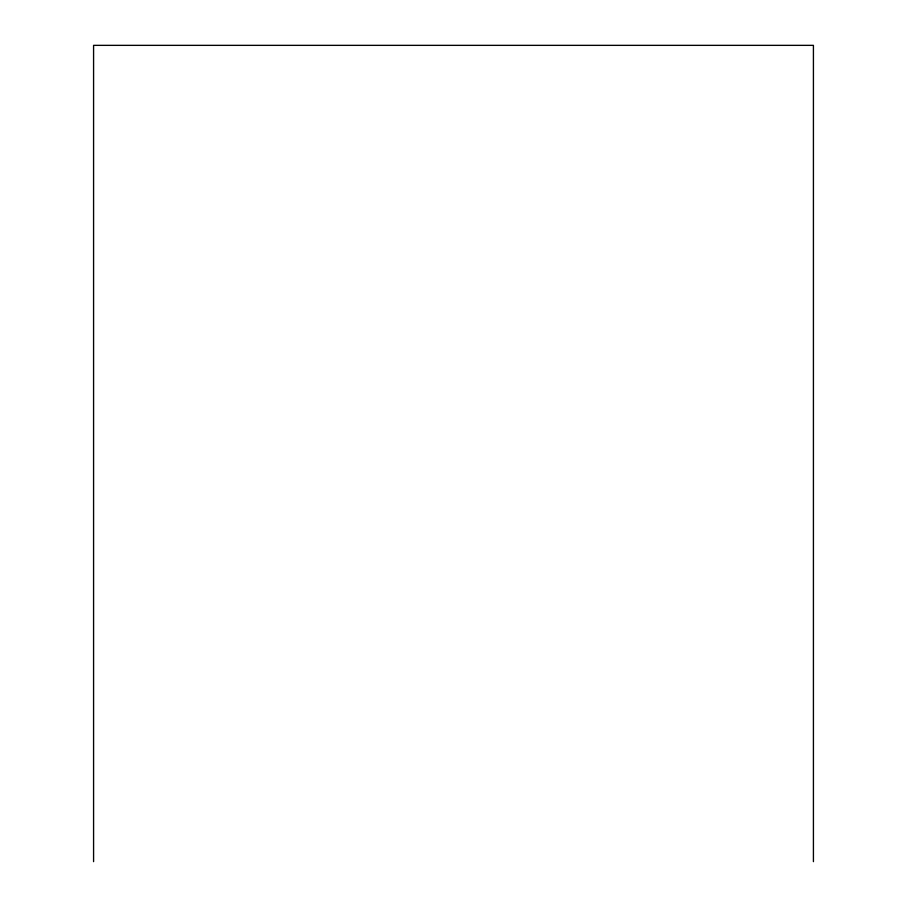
<?xml version="1.0" encoding="UTF-8"?>
<svg xmlns="http://www.w3.org/2000/svg" width="907" height="907" viewBox="0 0 907 907"><rect width="100%" height="100%" fill="white"/><g stroke="black" fill="none" stroke-linecap="round" stroke-linejoin="round"><path stroke-width="1.36" d="M813.42 861.65L813.42 45.35L93.58 45.35L93.58 861.65"/></g></svg>
